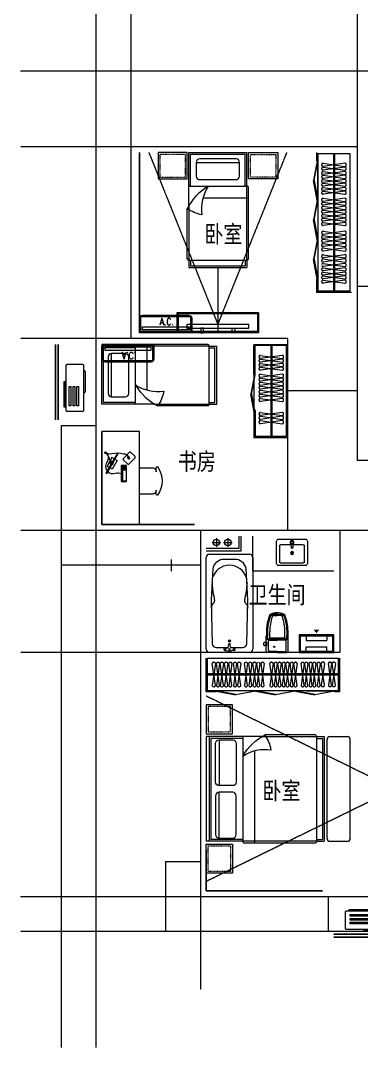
# Model space of a CAD drawing. Extents: x 5637339 to 5691045, y -448727 to -401527.
# Drawn here: x 5646423 to 5652297, y -437288 to -419619 of the extents above; entities that cross this region are included whole.
import ezdxf
from ezdxf.enums import TextEntityAlignment as Align

# ---------------------------------------------------------------- set-up
doc = ezdxf.new("R2010")
doc.units = 0
doc.linetypes.add('DASH', pattern=[0.35, 0.25, -0.1])
doc.linetypes.add('DOTE', pattern=[2.42, 2, -0.2, 0.02, -0.2])
doc.layers.get('0').update_dxf_attribs({"linetype": 'CONTINUOUS'})
for name, color, linetype, lineweight in [('Area', 200, 'CONTINUOUS', 9), ('DOTE', 251, 'DOTE', 0), ('PUB_HATCH', 8, 'CONTINUOUS', 9), ('SIGNT', 252, 'DOTE', 0), ('WALL', 255, 'CONTINUOUS', 20), ('家具', 33, 'CONTINUOUS', 9), ('看线', 27, 'CONTINUOUS', 0), ('移动家具', 41, 'CONTINUOUS', 20)]:
    doc.layers.add(name, color=color, linetype=linetype, lineweight=lineweight)
for name, color, linetype in [('fd', 4, 'CONTINUOUS'), ('PUB_TEXT', 7, 'CONTINUOUS'), ('RAIL', 163, 'CONTINUOUS'), ('WINDOW', 4, 'CONTINUOUS')]:
    doc.layers.add(name, color=color, linetype=linetype)
doc.styles.add('DIM_FONT', font='SIMPLEX.shx', dxfattribs={"width": 0.8})
doc.styles.add('HZ', font='rs.shx', dxfattribs={"width": 0.8, "bigfont": 'hztxt.shx'})
doc.styles.add('黑体', font='SIMHEI.TTF', dxfattribs={"height": 10})

# ---------------------------------------------------------------- blocks, each defined once
blk = doc.blocks.new('A$C37A63D83')
at = {"layer": '家具', "color": 8}
for p, q in [((152, 636), (128, 636)), ((136, 660), (323, 660)), ((229, 660), (136, 660)), ((162, 636), (152, 636)), ((162, 636), (229, 636)), ((297, 636), (229, 636)), ((297, 636), (307, 636)), ((307, 636), (331, 636)), ((99, 250), (99, 356)), ((360, 250), (360, 356)), ((49, 230), (49, 316)), ((49, 230), (229, 230)), ((49, 230), (91, 212)), ((54, 279), (54, 280)), ((63, 275), (58, 275)), ((63, 253), (63, 275)), ((76, 36), (76, 198)), ((81, 235), (229, 235)), ((91, 212), (229, 212)), ((99, 221), (229, 221)), ((229, 247), (103, 247)), ((111, 247), (229, 247)), ((229, 247), (356, 247)), ((348, 247), (229, 247)), ((378, 235), (229, 235)), ((409, 230), (229, 230)), ((360, 221), (229, 221)), ((368, 212), (229, 212)), ((409, 230), (368, 212)), ((382, 36), (382, 198)), ((396, 253), (396, 275)), ((396, 275), (400, 275)), ((38, 172), (42, 172)), ((38, 118), (42, 118)), ((40, 153), (40, 162)), ((40, 137), (40, 146)), ((40, 121), (40, 130)), ((49, 125), (49, 165)), ((229, 14), (99, 14)), ((229, 14), (360, 14))]:
    blk.add_line(p, q, dxfattribs=at)
at = {"layer": '家具'}
for p, q in [((40, 170), (40, 275)), ((405, 279), (405, 280)), ((409, 230), (409, 316)), ((418, 23), (418, 275)), ((0, 125), (0, 165)), ((38, 172), (7, 172)), ((38, 118), (7, 118)), ((40, 23), (40, 122)), ((229, 0), (63, 0)), ((229, 0), (396, 0))]:
    blk.add_line(p, q, dxfattribs=at)
at = {"layer": '家具', "color": 8}
blk.add_circle((176, 95), 11.4, dxfattribs=at)
at = {"layer": '家具'}
for centre, radius, start, end in [((979, 321), 939, 160.4627, 171.8238), ((107, 630), 13.5, 147.2649, 160.4629), ((159, 597), 75.7, 123.7473, 147.2649), ((217, 423), 257, 87.121, 112.8427), ((242, 423), 257, 67.1573, 92.879), ((300, 597), 75.7, 32.7351, 56.2527), ((346, 630), 13.5, 21.3401, 45.0457), ((352, 630), 13.5, 19.5371, 32.7351), ((-520, 321), 939, 8.1773, 19.5371), ((7035, 15), 7000, 176.3999, 177.8752), ((-6576, 15), 7000, 2.1248, 3.6001), ((7, 165), 7.2, 90, 180), ((7, 125), 7.2, 180, 270), ((63, 23), 22.5, 180, 270), ((396, 23), 22.5, 270, 0)]:
    blk.add_arc(centre, radius, start, end, dxfattribs=at)
at = {"layer": '家具', "color": 8}
for centre, radius, start, end in [((824, 353), 776, 158.6599, 172.4763), ((942, 340), 881, 161.7059, 184.2897), ((933, 353), 834, 161.5027, 179.8181), ((113, 630), 13.5, 134.9543, 158.6599), ((347, 396), 344, 131.9223, 134.9543), ((130, 611), 25.3, 94.6124, 166.2529), ((138, 626), 34, 87.4207, 128.0687), ((159, 612), 18, 109.1813, 161.5027), ((214, 386), 250, 86.5925, 104.1516), ((245, 386), 250, 75.8484, 93.4075), ((300, 612), 18, 18.4973, 70.8187), ((-474, 353), 834, 0.1819, 18.4973), ((321, 626), 34, 51.9313, 92.5793), ((329, 611), 25.3, 13.7471, 85.3876), ((112, 396), 344, 45.0457, 48.0777), ((-483, 340), 881, 355.7103, 18.2941), ((-365, 353), 776, 7.5237, 21.3401), ((545, 367), 499, 169.8851, 189.9823), ((-86, 367), 499, 350.0177, 10.1149), ((58, 279), 4.5, 180, 270), ((81, 253), 18, 180, 270), ((99, 198), 22.5, 90, 180), ((103, 250), 3.6, 180, 270), ((356, 250), 3.6, 270, 0), ((360, 198), 22.5, 0, 90), ((378, 253), 18, 270, 0), ((400, 279), 4.5, 270, 0), ((42, 165), 7.2, 0, 90), ((42, 125), 7.2, 270, 0), ((99, 36), 22.5, 180, 270), ((360, 36), 22.5, 270, 0)]:
    blk.add_arc(centre, radius, start, end, dxfattribs=at)
blk = doc.blocks.new('A$C4EB5717C')
at = {"layer": '家具', "color": 8}
for p, q in [((520, 110), (520, 120)), ((883, 100), (530, 100)), ((893, 120), (893, 110))]:
    blk.add_line(p, q, dxfattribs=at)
at = {"layer": '家具'}
blk.add_lwpolyline([(220, 120), (980, 120, 0.414214), (1000, 140), (1000, 410, 0.414214), (980, 430), (220, 430, 0.414214), (200, 410), (200, 140, 0.414214)], format="xyb", close=True, dxfattribs=at)
at = {"layer": '家具', "color": 8}
for points in [[(269, 459), (709, 459), (709, 444), (269, 444)], [(290, 372), (626, 372), (626, 343), (290, 343)], [(290, 306), (626, 306), (626, 277), (290, 277)], [(290, 240), (626, 240), (626, 211), (290, 211)]]:
    blk.add_lwpolyline(points, close=True, dxfattribs=at)
for centre, start, end in [((530, 110), 180, 270), ((883, 110), 270, 0)]:
    blk.add_arc(centre, 10, start, end, dxfattribs=at)
blk = doc.blocks.new('$plan$00000489')
for p, q in [((-1470, 360), (-50, 360)), ((-1520, -310), (-1520, 310)), ((0, 310), (0, -310)), ((-81, 18), (-122, 12)), ((-64, 71), (-72, 27)), ((-29, 71), (-25, 30)), ((-81, -18), (-122, -12)), ((-64, -71), (-72, -27)), ((-29, -71), (-25, -30)), ((-50, -360), (-1470, -360))]:
    blk.add_line(p, q)
blk.add_lwpolyline([(-77, 81), (-77, 207, 0.398606), (-134, 267), (-810, 285), (-1299, 260, 0.354414), (-1441, 76), (-1441, -76, 0.354414), (-1299, -260), (-810, -285), (-134, -267, 0.398606), (-77, -207), (-77, -20)], format="xyb")
at = {"lineweight": 13}
for points in [[(-1090, 273), (-1074, 271), (-1056, 270), (-1039, 268), (-1022, 266), (-1005, 265), (-989, 263), (-974, 262), (-961, 260), (-949, 259), (-939, 257), (-929, 256), (-921, 255), (-914, 253), (-908, 252), (-902, 251), (-896, 250), (-891, 249), (-886, 247), (-881, 246), (-876, 245), (-871, 244), (-866, 243), (-860, 241), (-855, 240), (-849, 239), (-844, 238), (-838, 237), (-832, 236), (-826, 236), (-821, 235), (-816, 234), (-811, 234), (-806, 234), (-801, 234), (-797, 234), (-793, 235), (-790, 235), (-786, 236), (-783, 237), (-779, 238), (-776, 240), (-773, 241), (-770, 243), (-767, 245), (-764, 247), (-762, 249), (-759, 251), (-757, 253), (-754, 255), (-752, 257), (-750, 259), (-748, 262), (-746, 264), (-744, 265), (-742, 267), (-740, 269), (-737, 271), (-735, 272), (-733, 273), (-730, 274), (-727, 275), (-723, 276), (-719, 277), (-714, 278), (-709, 279), (-703, 280), (-696, 281), (-690, 282), (-683, 283)], [(-1090, -273), (-1074, -271), (-1056, -270), (-1039, -268), (-1022, -266), (-1005, -265), (-989, -263), (-974, -262), (-961, -260), (-949, -259), (-939, -257), (-929, -256), (-921, -255), (-914, -253), (-908, -252), (-902, -251), (-896, -250), (-891, -249), (-886, -247), (-881, -246), (-876, -245), (-871, -244), (-866, -243), (-860, -241), (-855, -240), (-849, -239), (-844, -238), (-838, -237), (-832, -236), (-826, -236), (-821, -235), (-816, -234), (-811, -234), (-806, -234), (-801, -234), (-797, -234), (-793, -235), (-790, -235), (-786, -236), (-783, -237), (-779, -238), (-776, -240), (-773, -241), (-770, -243), (-767, -245), (-764, -247), (-762, -249), (-759, -251), (-757, -253), (-754, -255), (-752, -257), (-750, -259), (-748, -262), (-746, -264), (-744, -265), (-742, -267), (-740, -269), (-737, -271), (-735, -272), (-733, -273), (-730, -274), (-727, -275), (-723, -276), (-719, -277), (-714, -278), (-709, -279), (-703, -280), (-696, -281), (-690, -282), (-685, -282)]]:
    blk.add_lwpolyline(points, dxfattribs=at)
blk.add_lwpolyline([(-77, 20), (-77, 81)])
for centre, radius in [((-178, 0), 17.6), ((-47, 71), 12.6), ((-47, -71), 12.6)]:
    blk.add_circle(centre, radius, dxfattribs=at)
for centre, radius in [((-178, 0), 11.6), ((-48, 0), 9.88)]:
    blk.add_circle(centre, radius)
for centre, radius, start, end in [((-1470, 310), 50, 90, 180), ((-50, 310), 50, 0, 90), ((-122, 0), 12.5, 90, 270), ((-82, 28), 10, 278.2472, 349.7858), ((-47, 71), 17.6, 360, 180), ((-324, 0), 300, 354.3229, 5.6771), ((-82, -28), 10, 10.2142, 81.7528), ((-47, -71), 17.6, 180, 0), ((-1470, -310), 50, 180, 270), ((-50, -310), 50, 270, 0)]:
    blk.add_arc(centre, radius, start, end)
blk.add_arc((-1073, 0), 276, 105.6385, 254.9629, dxfattribs=at)
blk = doc.blocks.new('dfdsf')
at = {"layer": '家具'}
for p, q in [((-6119, -27345), (-6119, -27726)), ((-5626, -27307), (-6081, -27307)), ((-5588, -27726), (-5588, -27345)), ((-6081, -27765), (-5626, -27765))]:
    blk.add_line(p, q, dxfattribs=at)
at = {"layer": '家具', "color": 8}
for p, q in [((-5872, -27364), (-5886, -27364)), ((-5867, -27351), (-5876, -27341)), ((-5867, -27377), (-5876, -27387)), ((-5854, -27345), (-5854, -27332)), ((-5854, -27383), (-5854, -27396)), ((-5831, -27341), (-5840, -27350)), ((-5831, -27387), (-5840, -27377)), ((-5835, -27364), (-5821, -27364)), ((-6068, -27695), (-6068, -27428)), ((-6049, -27409), (-5869, -27409)), ((-5870, -27392), (-5866, -27466)), ((-5866, -27466), (-5841, -27466)), ((-5837, -27392), (-5841, -27466)), ((-5838, -27409), (-5658, -27409)), ((-5639, -27428), (-5639, -27695)), ((-5658, -27714), (-6049, -27714))]:
    blk.add_line(p, q, dxfattribs=at)
for centre, radius in [((-5854, -27364), 32.3), ((-5854, -27364), 18.8), ((-5855, -27549), 25.4), ((-5855, -27549), 16)]:
    blk.add_circle(centre, radius, dxfattribs=at)
at = {"layer": '家具'}
for centre, start, end in [((-6081, -27345), 90, 180), ((-5626, -27345), 0, 90), ((-6081, -27726), 180, 270), ((-5626, -27726), 270, 0)]:
    blk.add_arc(centre, 38.1, start, end, dxfattribs=at)
at = {"layer": '家具', "color": 8}
for centre, start, end in [((-6049, -27428), 90, 180), ((-5658, -27428), 0, 90), ((-6049, -27695), 180, 270), ((-5658, -27695), 270, 0)]:
    blk.add_arc(centre, 19.1, start, end, dxfattribs=at)
blk = doc.blocks.new('A$C0032228E')
at = {"layer": 'fd'}
blk.add_lwpolyline([(302, 0, 100, 0, 0), (302, 62, 0, 0, 0)], format="xyseb", dxfattribs=at)
at = {"layer": '家具'}
for p, q in [((123, 372), (123, 295)), ((477, 372), (477, 295)), ((477, 295), (123, 295)), ((477, 189), (123, 189)), ((123, 112), (123, 189)), ((477, 112), (477, 189))]:
    blk.add_line(p, q, dxfattribs=at)
for points in [[(600, 392), (0, 392), (0, 92), (600, 92)], [(580, 372), (20, 372), (20, 112), (580, 112)]]:
    blk.add_lwpolyline(points, close=True, dxfattribs=at)
blk = doc.blocks.new('A$C2D724C6D')
at = {"layer": '移动家具', "ltscale": 0.5}
blk.add_lwpolyline([(50, 300), (850, 300, -0.414214), (900, 250), (900, 0), (0, 0), (0, 250, -0.414214)], format="xyb", close=True, dxfattribs=at)
at = {"layer": '移动家具', "color": 251, "ltscale": 40}
blk.add_lwpolyline([(50, 280), (850, 280, -0.414214), (880, 250), (880, 20), (20, 20), (20, 250, -0.414214)], format="xyb", close=True, dxfattribs=at)
blk.add_lwpolyline([(53, 50), (53, 100), (853, 100), (853, 50)], close=True, dxfattribs=at)
at = {"layer": '移动家具', "color": 251, "ltscale": 40, "style": 'HZ', "width": 0.8}
blk.add_text('A.C.', height=120, rotation=0, dxfattribs=at).set_placement((348, 133))
blk = doc.blocks.new('bed4')
at = {"layer": '移动家具'}
for p, q in [((1200566, -498997), (1200566, -498035)), ((1200566, -498035), (1202366, -498035)), ((1200566, -498085), (1202366, -498085)), ((1202366, -498664), (1202366, -498035)), ((1200596, -498115), (1202336, -498115)), ((1200596, -498664), (1200596, -498115)), ((1200622, -498255), (1201409, -498255)), ((1202311, -498255), (1201524, -498255)), ((1202336, -498664), (1202336, -498115)), ((1200566, -498664), (1202376, -498664)), ((1202396, -499915), (1202396, -498684)), ((1200819, -498865), (1202396, -498865)), ((1200536, -499915), (1200536, -499052)), ((1200566, -499935), (1202366, -499935)), ((1200566, -499935), (1200566, -500065)), ((1200596, -499935), (1200596, -500035)), ((1200596, -500035), (1202336, -500035)), ((1202336, -499935), (1202336, -500035)), ((1202366, -499935), (1202366, -500065)), ((1200566, -500065), (1202366, -500065))]:
    blk.add_line(p, q, dxfattribs=at)
at = {"layer": '移动家具', "linetype": 'DASH'}
for p, q in [((1202366, -499935), (1202366, -498664)), ((1200566, -498997), (1200566, -499935))]:
    blk.add_line(p, q, dxfattribs=at)
at = {"layer": '移动家具'}
for points in [[(1200016, -498485), (1200016, -498035), (1200516, -498035), (1200516, -498485), (1200016, -498485), (1200016, -498405)], [(1202916, -498485), (1202916, -498035), (1202416, -498035), (1202416, -498485), (1202916, -498485), (1202916, -498405)]]:
    blk.add_lwpolyline(points, dxfattribs=at)
at = {"layer": '移动家具', "color": 251, "linetype": 'DASH', "ltscale": 0.2}
for points in [[(1200046, -498455), (1200046, -498065), (1200486, -498065), (1200486, -498455)], [(1202886, -498455), (1202886, -498065), (1202446, -498065), (1202446, -498455)]]:
    blk.add_lwpolyline(points, close=True, dxfattribs=at)
at = {"layer": '移动家具'}
for points in [[(1200622, -498255), (1200622, -498490, 0.414214), (1200682, -498550), (1201349, -498550, 0.414214), (1201409, -498490), (1201409, -498255, 0.414214), (1201349, -498195), (1200682, -498195, 0.414214)], [(1202311, -498255), (1202311, -498490, -0.414214), (1202251, -498550), (1201584, -498550, -0.414214), (1201524, -498490), (1201524, -498255, -0.414214), (1201584, -498195), (1202251, -498195, -0.414214)]]:
    blk.add_lwpolyline(points, format="xyb", close=True, dxfattribs=at)
blk.add_lwpolyline([(1200899, -498664, 0.180302), (1200791, -499156, -0.088637), (1200537, -499052, 28871.271551)], format="xyb", dxfattribs=at)
for centre, radius, start, end in [((1201380, -499477), 944, 120.6075, 153.2773), ((1202376, -498684), 20, 0, 90), ((1200565, -499904), 30.7, 200.3566, 272.3152), ((1202368, -499904), 30.7, 267.6884, 339.6917)]:
    blk.add_arc(centre, radius, start, end, dxfattribs=at)
blk = doc.blocks.new('das d')
at = {"layer": '移动家具'}
for p, q in [((1303966, -553830), (1303966, -552130)), ((1304016, -552080), (1304316, -552080)), ((1304366, -553830), (1304366, -552130)), ((1304016, -553880), (1304316, -553880))]:
    blk.add_line(p, q, dxfattribs=at)
for centre, start, end in [((1304016, -552130), 90, 180), ((1304316, -552130), 0, 90), ((1304016, -553830), 180, 270), ((1304316, -553830), 270, 0)]:
    blk.add_arc(centre, 50, start, end, dxfattribs=at)
blk = doc.blocks.new('A$C18784298')
at = {"layer": '移动家具', "color": 251, "ltscale": 40}
for points in [[(0, 1066), (58, 1066), (58, 0), (0, 0)], [(58, 828), (140, 828), (140, 780), (58, 780)], [(58, 239), (140, 239), (140, 287), (58, 287)]]:
    blk.add_lwpolyline(points, close=True, dxfattribs=at)
blk = doc.blocks.new('ytjhgkj')
at = {"layer": '移动家具', "ltscale": 0.5}
blk.add_lwpolyline([(34949, 26116), (34599, 26116), (34599, 27516), (34949, 27516)], close=True, dxfattribs=at)
at = {"layer": '移动家具', "color": 251, "ltscale": 40}
blk.add_lwpolyline([(34929, 26136), (34619, 26136), (34619, 27496), (34929, 27496)], close=True, dxfattribs=at)
at = {"layer": '移动家具', "color": 251, "xscale": -1}
blk.add_blockref('A$C18784298', (34739, 26283), dxfattribs=at)
blk = doc.blocks.new('bed3')
at = {"layer": '移动家具'}
for p, q in [((1210594, -496224), (1210594, -495312)), ((1210594, -495312), (1211594, -495312)), ((1210624, -495342), (1211564, -495342)), ((1210624, -495891), (1210624, -495342)), ((1211564, -495891), (1211564, -495342)), ((1211594, -495891), (1211594, -495312)), ((1210721, -495482), (1211467, -495482)), ((1210594, -495891), (1211604, -495891)), ((1211624, -497142), (1211624, -495911)), ((1210847, -496092), (1211624, -496092)), ((1210564, -497142), (1210564, -496279)), ((1210594, -497162), (1211594, -497162)), ((1210594, -497162), (1210594, -497292)), ((1210624, -497162), (1210624, -497262)), ((1211564, -497162), (1211564, -497262)), ((1211594, -497162), (1211594, -497292)), ((1210594, -497292), (1211594, -497292)), ((1210624, -497262), (1211564, -497262))]:
    blk.add_line(p, q, dxfattribs=at)
at = {"layer": '移动家具', "linetype": 'DASH'}
for p, q in [((1211594, -497162), (1211594, -495891)), ((1210594, -496224), (1210594, -497162))]:
    blk.add_line(p, q, dxfattribs=at)
at = {"layer": '移动家具'}
blk.add_lwpolyline([(1210721, -495482), (1210721, -495717, 0.414214), (1210781, -495777), (1211407, -495777, 0.414214), (1211467, -495717), (1211467, -495482, 0.414214), (1211407, -495422), (1210781, -495422, 0.414214)], format="xyb", close=True, dxfattribs=at)
blk.add_lwpolyline([(1210927, -495891, 0.180302), (1210819, -496383, -0.088637), (1210564, -496279, 28871.271551)], format="xyb", dxfattribs=at)
for centre, radius, start, end in [((1211407, -496704), 944, 120.6075, 153.2773), ((1211604, -495911), 20, 0, 90), ((1210593, -497131), 30.7, 200.3566, 272.3152), ((1211595, -497131), 30.7, 267.6884, 339.6917)]:
    blk.add_arc(centre, radius, start, end, dxfattribs=at)
blk = doc.blocks.new('dgfgf')
at = {"layer": '移动家具'}
blk.add_lwpolyline([(7597, -62676), (7147, -62676), (7147, -63176), (7597, -63176), (7597, -62676), (7517, -62676)], dxfattribs=at)
at = {"layer": '移动家具', "color": 251, "linetype": 'DASH', "ltscale": 0.2}
blk.add_lwpolyline([(7567, -62706), (7177, -62706), (7177, -63146), (7567, -63146)], close=True, dxfattribs=at)
blk = doc.blocks.new('monitor')
at = {"layer": '家具'}
for p, q in [((1213982, -498635), (1213982, -498650)), ((1214012, -498635), (1214012, -498650))]:
    blk.add_line(p, q, dxfattribs=at)
for points in [[(1214082, -498650), (1214082, -498605), (1213912, -498605), (1213912, -498650)], [(1214082, -498665), (1214082, -498710), (1213912, -498710), (1213912, -498665)]]:
    blk.add_lwpolyline(points, dxfattribs=at)
for points in [[(1213982, -498635), (1214012, -498635), (1214012, -498620), (1213982, -498620)], [(1213987, -498635), (1214007, -498635), (1214007, -498650), (1213987, -498650)], [(1213797, -498665), (1214197, -498665), (1214197, -498650), (1213797, -498650)]]:
    blk.add_lwpolyline(points, close=True, dxfattribs=at)
for start, end in [(120, 180), (0, 60), (210, 330)]:
    blk.add_arc((1213997, -498650), 30, start, end, dxfattribs=at)
blk = doc.blocks.new('keyborad')
at = {"layer": '家具'}
for points in [[(1214046, -499984), (1214325, -499984), (1214325, -499891), (1214046, -499891)], [(1214055, -499905), (1214247, -499905), (1214247, -499912), (1214055, -499912)], [(1214055, -499920), (1214247, -499920), (1214247, -499977), (1214055, -499977)], [(1214252, -499905), (1214283, -499905), (1214283, -499912), (1214252, -499912)], [(1214252, -499920), (1214283, -499920), (1214283, -499962), (1214252, -499962)], [(1214287, -499920), (1214318, -499920), (1214318, -499977), (1214287, -499977)]]:
    blk.add_lwpolyline(points, close=True, dxfattribs=at)
blk = doc.blocks.new('com')
at = {"layer": '家具'}
for p, q in [((1214280, -499611), (1214282, -499613)), ((1214281, -499613), (1214289, -499632))]:
    blk.add_line(p, q, dxfattribs=at)
for points in [[(1213891, -499544, -0.353754), (1213926, -499692, 0.387634), (1213919, -499858, 0.387634)], [(1213891, -499544, -0.222136), (1213950, -499639, 0.247528), (1214002, -499714, 1.194978)], [(1213891, -499544, 0.157264), (1213998, -499559, -0.115899), (1214201, -499561, -0.228917), (1214276, -499604, 0.669925)], [(1214288, -499653, -0.102482), (1214276, -499632, -0.140335), (1214276, -499620, -0.497592), (1214290, -499614, 0.497592)], [(1214305, -499645, 0.102482), (1214298, -499623, 0.140335), (1214290, -499614, 0.497592), (1214276, -499620, -0.497592)], [(1214305, -499645, -0.825627), (1214288, -499653, -4.21376)], [(1213930, -499869, 0.285337), (1214057, -499894, -0.150591), (1214161, -499902)]]:
    blk.add_lwpolyline(points, format="xyb", dxfattribs=at)
blk.add_lwpolyline([(1214292, -499741), (1214398, -499630, 0.414214), (1214398, -499611), (1214320, -499536, 0.414214), (1214301, -499537), (1214195, -499647, 0.414214), (1214195, -499666), (1214273, -499741, 0.414214)], format="xyb", close=True, dxfattribs=at)
blk.add_lwpolyline([(1214276, -499605), (1214279, -499611), (1214281, -499610), (1214277, -499604)], close=True, dxfattribs=at)
blk.add_circle((1213891, -499544), 15, dxfattribs=at)
blk.add_arc((1214283, -499617), 17, 248.1471, 338.0484, dxfattribs=at)
at = {"layer": '家具', "rotation": 59.99999999993759}
blk.add_blockref('monitor', (175155, -1301750), dxfattribs=at)
at = {"layer": '看线', "rotation": 90}
blk.add_blockref('keyborad', (714270, -1714087), dxfattribs=at)
blk = doc.blocks.new('eeq22222')
at = {"layer": '家具'}
for p, q in [((-476268, -693643), (-476268, -693783)), ((-476248, -694463), (-476248, -693663)), ((-476248, -693783), (-476268, -693783)), ((-476248, -694463), (-476268, -694463)), ((-476268, -695823), (-476268, -696023)), ((-476248, -695823), (-476268, -695823)), ((-476248, -695823), (-476248, -696023)), ((-476268, -696023), (-476268, -696043)), ((-476268, -696023), (-475688, -696023)), ((-476268, -696043), (-475668, -696043))]:
    blk.add_line(p, q, dxfattribs=at)
at = {"layer": '家具', "color": 8}
for p, q in [((-475978, -693663), (-475978, -696023)), ((-475958, -693663), (-475958, -696023)), ((-476178, -693862), (-476178, -693847)), ((-475781, -693827), (-476156, -693881)), ((-476156, -693827), (-475781, -693881)), ((-475758, -693862), (-475758, -693847)), ((-476178, -693926), (-476178, -693912)), ((-476178, -694003), (-476178, -693989)), ((-476178, -694068), (-476178, -694053)), ((-475781, -693892), (-476156, -693946)), ((-476156, -693892), (-475781, -693946)), ((-475781, -693969), (-476156, -694023)), ((-476156, -693969), (-475781, -694023)), ((-475781, -694034), (-476156, -694088)), ((-476156, -694034), (-475781, -694088)), ((-475758, -693926), (-475758, -693912)), ((-475758, -694003), (-475758, -693989)), ((-475758, -694068), (-475758, -694053)), ((-476178, -694139), (-476178, -694125)), ((-476178, -694203), (-476178, -694189)), ((-475781, -694105), (-476156, -694159)), ((-476156, -694105), (-475781, -694159)), ((-475781, -694169), (-476156, -694223)), ((-476156, -694169), (-475781, -694223)), ((-475758, -694139), (-475758, -694125)), ((-475758, -694203), (-475758, -694189)), ((-476178, -694277), (-476178, -694263)), ((-476178, -694341), (-476178, -694327)), ((-475781, -694243), (-476156, -694297)), ((-476156, -694243), (-475781, -694297)), ((-475781, -694307), (-476156, -694361)), ((-476156, -694307), (-475781, -694361)), ((-475758, -694277), (-475758, -694263)), ((-475758, -694341), (-475758, -694327)), ((-476178, -694464), (-476178, -694450)), ((-476178, -694529), (-476178, -694514)), ((-476178, -694602), (-476178, -694588)), ((-475781, -694430), (-476156, -694484)), ((-476156, -694430), (-475781, -694484)), ((-475781, -694494), (-476156, -694548)), ((-476156, -694494), (-475781, -694548)), ((-475781, -694568), (-476156, -694622)), ((-476156, -694568), (-475781, -694622)), ((-475758, -694464), (-475758, -694450)), ((-475758, -694529), (-475758, -694514)), ((-475758, -694602), (-475758, -694588)), ((-476178, -694667), (-476178, -694652)), ((-476178, -694740), (-476178, -694726)), ((-475781, -694632), (-476156, -694686)), ((-476156, -694632), (-475781, -694686)), ((-475781, -694706), (-476156, -694760)), ((-476156, -694706), (-475781, -694760)), ((-475758, -694667), (-475758, -694652)), ((-475758, -694740), (-475758, -694726)), ((-476178, -694805), (-476178, -694790)), ((-476178, -694878), (-476178, -694864)), ((-475781, -694770), (-476156, -694824)), ((-476156, -694770), (-475781, -694824)), ((-475781, -694844), (-476156, -694898)), ((-476156, -694844), (-475781, -694898)), ((-475758, -694805), (-475758, -694790)), ((-475758, -694878), (-475758, -694864)), ((-476178, -695031), (-476178, -695017)), ((-476178, -695105), (-476178, -695090)), ((-475781, -694997), (-476156, -695051)), ((-476156, -694997), (-475781, -695051)), ((-475781, -695070), (-476156, -695124)), ((-476156, -695070), (-475781, -695124)), ((-475758, -695031), (-475758, -695017)), ((-475758, -695105), (-475758, -695090)), ((-476178, -695169), (-476178, -695155)), ((-476178, -695243), (-476178, -695228)), ((-475781, -695135), (-476156, -695189)), ((-476156, -695135), (-475781, -695189)), ((-475781, -695208), (-476156, -695262)), ((-476156, -695208), (-475781, -695262)), ((-475781, -695283), (-476156, -695337)), ((-476156, -695283), (-475781, -695337)), ((-475758, -695169), (-475758, -695155)), ((-475758, -695243), (-475758, -695228)), ((-476178, -695317), (-476178, -695303)), ((-476178, -695434), (-476178, -695419)), ((-475781, -695400), (-476156, -695454)), ((-476156, -695400), (-475781, -695454)), ((-475781, -695473), (-476156, -695527)), ((-476156, -695473), (-475781, -695527)), ((-475758, -695317), (-475758, -695303)), ((-475758, -695434), (-475758, -695419)), ((-476178, -695507), (-476178, -695493)), ((-476178, -695659), (-476178, -695645)), ((-475781, -695551), (-476156, -695605)), ((-476156, -695551), (-475781, -695605)), ((-475781, -695625), (-476156, -695679)), ((-476156, -695625), (-475781, -695679)), ((-475758, -695507), (-475758, -695493)), ((-475758, -695585), (-475758, -695571)), ((-475758, -695659), (-475758, -695645)), ((-476178, -695733), (-476178, -695719)), ((-476178, -695798), (-476178, -695783)), ((-475781, -695699), (-476156, -695753)), ((-476156, -695699), (-475781, -695753)), ((-475781, -695763), (-476156, -695817)), ((-476156, -695763), (-475781, -695817)), ((-475758, -695733), (-475758, -695719)), ((-475758, -695798), (-475758, -695783)), ((-476178, -695871), (-476178, -695857)), ((-475781, -695837), (-476156, -695891)), ((-476156, -695837), (-475781, -695891)), ((-475758, -695871), (-475758, -695857))]:
    blk.add_line(p, q, dxfattribs=at)
at = {"layer": '家具'}
for points in [[(-476248, -693663), (-476248, -696023), (-475688, -696023), (-475688, -693663)], [(-476258, -693783), (-476321, -694123), (-476312, -694125), (-476248, -693785)], [(-476258, -694463), (-476321, -694123), (-476312, -694122), (-476248, -694462)], [(-476258, -694463), (-476321, -694803), (-476312, -694805), (-476248, -694465)], [(-476258, -695143), (-476321, -694803), (-476312, -694802), (-476248, -695142)], [(-476258, -695143), (-476321, -695483), (-476312, -695485), (-476248, -695145)], [(-476258, -695823), (-476321, -695483), (-476312, -695482), (-476248, -695822)]]:
    blk.add_lwpolyline(points, close=True, dxfattribs=at)
at = {"layer": '家具', "color": 8}
for centre, start, end in [((-476158, -693847), 82.4054, 180), ((-476158, -693862), 180, 277.5946), ((-475778, -693847), 0, 97.5946), ((-475778, -693862), 262.4054, 0), ((-476158, -693912), 82.4054, 180), ((-476158, -693926), 180, 277.5946), ((-476158, -693989), 82.4054, 180), ((-476158, -694003), 180, 277.5946), ((-476158, -694053), 82.4054, 180), ((-475778, -693912), 0, 97.5946), ((-475778, -693926), 262.4054, 0), ((-475778, -693989), 0, 97.5946), ((-475778, -694003), 262.4054, 0), ((-475778, -694053), 0, 97.5946), ((-476158, -694068), 180, 277.5946), ((-476158, -694125), 82.4054, 180), ((-476158, -694139), 180, 277.5946), ((-476158, -694189), 82.4054, 180), ((-476158, -694203), 180, 277.5946), ((-475778, -694068), 262.4054, 0), ((-475778, -694125), 0, 97.5946), ((-475778, -694139), 262.4054, 0), ((-475778, -694189), 0, 97.5946), ((-475778, -694203), 262.4054, 0), ((-476158, -694263), 82.4054, 180), ((-476158, -694277), 180, 277.5946), ((-476158, -694327), 82.4054, 180), ((-476158, -694341), 180, 277.5946), ((-475778, -694263), 0, 97.5946), ((-475778, -694277), 262.4054, 0), ((-475778, -694327), 0, 97.5946), ((-475778, -694341), 262.4054, 0), ((-476158, -694450), 82.4054, 180), ((-476158, -694464), 180, 277.5946), ((-476158, -694514), 82.4054, 180), ((-476158, -694529), 180, 277.5946), ((-476158, -694588), 82.4054, 180), ((-475778, -694450), 0, 97.5946), ((-475778, -694464), 262.4054, 0), ((-475778, -694514), 0, 97.5946), ((-475778, -694529), 262.4054, 0), ((-475778, -694588), 0, 97.5946), ((-476158, -694602), 180, 277.5946), ((-476158, -694652), 82.4054, 180), ((-476158, -694667), 180, 277.5946), ((-476158, -694726), 82.4054, 180), ((-476158, -694740), 180, 277.5946), ((-475778, -694602), 262.4054, 0), ((-475778, -694652), 0, 97.5946), ((-475778, -694667), 262.4054, 0), ((-475778, -694726), 0, 97.5946), ((-475778, -694740), 262.4054, 0), ((-476158, -694790), 82.4054, 180), ((-476158, -694805), 180, 277.5946), ((-476158, -694864), 82.4054, 180), ((-476158, -694878), 180, 277.5946), ((-475778, -694790), 0, 97.5946), ((-475778, -694805), 262.4054, 0), ((-475778, -694864), 0, 97.5946), ((-475778, -694878), 262.4054, 0), ((-476158, -695017), 82.4054, 180), ((-476158, -695031), 180, 277.5946), ((-476158, -695090), 82.4054, 180), ((-476158, -695105), 180, 277.5946), ((-475778, -695017), 0, 97.5946), ((-475778, -695031), 262.4054, 0), ((-475778, -695090), 0, 97.5946), ((-475778, -695105), 262.4054, 0), ((-476158, -695155), 82.4054, 180), ((-476158, -695169), 180, 277.5946), ((-476158, -695228), 82.4054, 180), ((-476158, -695243), 180, 277.5946), ((-476158, -695303), 82.4054, 180), ((-475778, -695155), 0, 97.5946), ((-475778, -695169), 262.4054, 0), ((-475778, -695228), 0, 97.5946), ((-475778, -695243), 262.4054, 0), ((-475778, -695303), 0, 97.5946), ((-476158, -695317), 180, 277.5946), ((-476158, -695419), 82.4054, 180), ((-476158, -695434), 180, 277.5946), ((-476158, -695493), 82.4054, 180), ((-475778, -695317), 262.4054, 0), ((-475778, -695419), 0, 97.5946), ((-475778, -695434), 262.4054, 0), ((-475778, -695493), 0, 97.5946), ((-476158, -695507), 180, 277.5946), ((-476158, -695571), 82.4054, 180), ((-476158, -695585), 180, 277.5946), ((-476158, -695645), 82.4054, 180), ((-475778, -695507), 262.4054, 0), ((-475778, -695571), 0, 97.5946), ((-475778, -695585), 262.4054, 0), ((-475778, -695645), 0, 97.5946), ((-476158, -695659), 180, 277.5946), ((-476158, -695719), 82.4054, 180), ((-476158, -695733), 180, 277.5946), ((-476158, -695783), 82.4054, 180), ((-476158, -695798), 180, 277.5946), ((-475778, -695659), 262.4054, 0), ((-475778, -695719), 0, 97.5946), ((-475778, -695733), 262.4054, 0), ((-475778, -695783), 0, 97.5946), ((-475778, -695798), 262.4054, 0), ((-476158, -695857), 82.4054, 180), ((-476158, -695871), 180, 277.5946), ((-475778, -695857), 0, 97.5946), ((-475778, -695871), 262.4054, 0)]:
    blk.add_arc(centre, 20, start, end, dxfattribs=at)
at = {"layer": '家具', "color": 8, "style": 'DIM_FONT', "width": 0.7, "flags": 9}
for tag, p in [('YSIZE', (-475983, -693856)), ('XSIZE', (-475983, -693856)), ('YSIZE', (-475983, -693920)), ('XSIZE', (-475983, -693920)), ('YSIZE', (-475983, -693998)), ('XSIZE', (-475983, -693998)), ('YSIZE', (-475983, -694062)), ('XSIZE', (-475983, -694062)), ('YSIZE', (-475983, -694133)), ('XSIZE', (-475983, -694133)), ('YSIZE', (-475983, -694197)), ('XSIZE', (-475983, -694197)), ('YSIZE', (-475983, -694271)), ('XSIZE', (-475983, -694271)), ('YSIZE', (-475983, -694335)), ('XSIZE', (-475983, -694335)), ('YSIZE', (-475983, -694458)), ('XSIZE', (-475983, -694458)), ('YSIZE', (-475983, -694523)), ('XSIZE', (-475983, -694523)), ('YSIZE', (-475983, -694596)), ('XSIZE', (-475983, -694596)), ('YSIZE', (-475983, -694661)), ('XSIZE', (-475983, -694661)), ('YSIZE', (-475983, -694734)), ('XSIZE', (-475983, -694734)), ('XSIZE', (-475983, -694799)), ('YSIZE', (-475983, -694799)), ('YSIZE', (-475983, -694872)), ('XSIZE', (-475983, -694872)), ('YSIZE', (-475983, -695025)), ('XSIZE', (-475983, -695025)), ('YSIZE', (-475983, -695099)), ('XSIZE', (-475983, -695099)), ('YSIZE', (-475983, -695163)), ('XSIZE', (-475983, -695163)), ('YSIZE', (-475983, -695237)), ('XSIZE', (-475983, -695237)), ('YSIZE', (-475983, -695311)), ('XSIZE', (-475983, -695311)), ('YSIZE', (-475983, -695428)), ('XSIZE', (-475983, -695428)), ('YSIZE', (-475983, -695502)), ('XSIZE', (-475983, -695502)), ('YSIZE', (-475983, -695579)), ('XSIZE', (-475983, -695579)), ('YSIZE', (-475983, -695653)), ('XSIZE', (-475983, -695653)), ('YSIZE', (-475983, -695727)), ('XSIZE', (-475983, -695727)), ('YSIZE', (-475983, -695792)), ('XSIZE', (-475983, -695792)), ('YSIZE', (-475983, -695865)), ('XSIZE', (-475983, -695865))]:
    blk.add_attdef(tag, p, '', height=0.5, rotation=90, dxfattribs=at)
blk = doc.blocks.new('2 e')
at = {"layer": '家具'}
for p, q in [((-477348, -696943), (-477348, -696963)), ((-477348, -696943), (-476768, -696943)), ((-477348, -697463), (-477348, -696963)), ((-477328, -697463), (-477328, -696963)), ((-476768, -696943), (-476768, -698543)), ((-477328, -697463), (-477348, -697463)), ((-477348, -698073), (-477348, -698523)), ((-477328, -698073), (-477348, -698073)), ((-477328, -698073), (-477328, -698523)), ((-477348, -698523), (-477348, -698543)), ((-477348, -698543), (-476768, -698543))]:
    blk.add_line(p, q, dxfattribs=at)
at = {"layer": '家具', "color": 8}
for p, q in [((-477058, -696963), (-477058, -698523)), ((-477038, -696963), (-477038, -698523)), ((-477258, -697166), (-477258, -697152)), ((-477258, -697231), (-477258, -697217)), ((-476861, -697132), (-477236, -697186)), ((-477236, -697132), (-476861, -697186)), ((-476861, -697197), (-477236, -697251)), ((-477236, -697197), (-476861, -697251)), ((-476838, -697166), (-476838, -697152)), ((-476838, -697231), (-476838, -697217)), ((-477258, -697304), (-477258, -697290)), ((-477258, -697369), (-477258, -697355)), ((-476861, -697270), (-477236, -697324)), ((-477236, -697270), (-476861, -697324)), ((-476861, -697335), (-477236, -697389)), ((-477236, -697335), (-476861, -697389)), ((-476838, -697304), (-476838, -697290)), ((-476838, -697369), (-476838, -697355)), ((-477258, -697492), (-477258, -697478)), ((-477258, -697556), (-477258, -697542)), ((-476861, -697458), (-477236, -697512)), ((-477236, -697458), (-476861, -697512)), ((-476861, -697522), (-477236, -697576)), ((-477236, -697522), (-476861, -697576)), ((-476838, -697492), (-476838, -697478)), ((-476838, -697556), (-476838, -697542)), ((-477258, -697630), (-477258, -697616)), ((-477258, -697694), (-477258, -697680)), ((-477258, -697768), (-477258, -697754)), ((-476861, -697596), (-477236, -697650)), ((-477236, -697596), (-476861, -697650)), ((-476861, -697660), (-477236, -697714)), ((-477236, -697660), (-476861, -697714)), ((-476861, -697734), (-477236, -697788)), ((-477236, -697734), (-476861, -697788)), ((-476838, -697630), (-476838, -697616)), ((-476838, -697694), (-476838, -697680)), ((-476838, -697768), (-476838, -697754)), ((-477258, -697832), (-477258, -697818)), ((-477258, -697906), (-477258, -697892)), ((-476861, -697798), (-477236, -697852)), ((-477236, -697798), (-476861, -697852)), ((-476861, -697872), (-477236, -697926)), ((-477236, -697872), (-476861, -697926)), ((-476838, -697832), (-476838, -697818)), ((-476838, -697906), (-476838, -697892)), ((-476861, -698116), (-477236, -698170)), ((-477236, -698116), (-476861, -698170)), ((-477258, -698150), (-477258, -698136)), ((-477258, -698214), (-477258, -698200)), ((-477258, -698288), (-477258, -698274)), ((-476861, -698180), (-477236, -698234)), ((-477236, -698180), (-476861, -698234)), ((-476861, -698254), (-477236, -698308)), ((-477236, -698254), (-476861, -698308)), ((-476838, -698150), (-476838, -698136)), ((-476838, -698214), (-476838, -698200)), ((-476838, -698288), (-476838, -698274))]:
    blk.add_line(p, q, dxfattribs=at)
at = {"layer": '家具'}
for points in [[(-477348, -696963), (-477348, -698523), (-476788, -698523), (-476788, -696963)], [(-477338, -697463), (-477401, -697803), (-477392, -697805), (-477328, -697465)], [(-477338, -698143), (-477401, -697803), (-477392, -697802), (-477328, -698142)]]:
    blk.add_lwpolyline(points, close=True, dxfattribs=at)
at = {"layer": '家具', "color": 8}
for centre, start, end in [((-477238, -697152), 82.4054, 180), ((-477238, -697166), 180, 277.5946), ((-477238, -697217), 82.4054, 180), ((-477238, -697231), 180, 277.5946), ((-476858, -697152), 0, 97.5946), ((-476858, -697166), 262.4054, 0), ((-476858, -697217), 0, 97.5946), ((-476858, -697231), 262.4054, 0), ((-477238, -697290), 82.4054, 180), ((-477238, -697304), 180, 277.5946), ((-477238, -697355), 82.4054, 180), ((-477238, -697369), 180, 277.5946), ((-476858, -697290), 0, 97.5946), ((-476858, -697304), 262.4054, 0), ((-476858, -697355), 0, 97.5946), ((-476858, -697369), 262.4054, 0), ((-477238, -697478), 82.4054, 180), ((-477238, -697492), 180, 277.5946), ((-477238, -697542), 82.4054, 180), ((-477238, -697556), 180, 277.5946), ((-476858, -697478), 0, 97.5946), ((-476858, -697492), 262.4054, 0), ((-476858, -697542), 0, 97.5946), ((-476858, -697556), 262.4054, 0), ((-477238, -697616), 82.4054, 180), ((-477238, -697630), 180, 277.5946), ((-477238, -697680), 82.4054, 180), ((-477238, -697694), 180, 277.5946), ((-477238, -697754), 82.4054, 180), ((-477238, -697768), 180, 277.5946), ((-476858, -697616), 0, 97.5946), ((-476858, -697630), 262.4054, 0), ((-476858, -697680), 0, 97.5946), ((-476858, -697694), 262.4054, 0), ((-476858, -697754), 0, 97.5946), ((-476858, -697768), 262.4054, 0), ((-477238, -697818), 82.4054, 180), ((-477238, -697832), 180, 277.5946), ((-477238, -697892), 82.4054, 180), ((-477238, -697906), 180, 277.5946), ((-476858, -697818), 0, 97.5946), ((-476858, -697832), 262.4054, 0), ((-476858, -697892), 0, 97.5946), ((-476858, -697906), 262.4054, 0), ((-477238, -698136), 82.4054, 180), ((-476858, -698136), 0, 97.5946), ((-477238, -698150), 180, 277.5946), ((-477238, -698200), 82.4054, 180), ((-477238, -698214), 180, 277.5946), ((-477238, -698274), 82.4054, 180), ((-477238, -698288), 180, 277.5946), ((-476858, -698150), 262.4054, 0), ((-476858, -698200), 0, 97.5946), ((-476858, -698214), 262.4054, 0), ((-476858, -698274), 0, 97.5946), ((-476858, -698288), 262.4054, 0)]:
    blk.add_arc(centre, 20, start, end, dxfattribs=at)
at = {"layer": '家具', "color": 8, "style": 'DIM_FONT', "width": 0.7, "flags": 9}
for tag, p in [('YSIZE', (-477063, -697161)), ('XSIZE', (-477063, -697161)), ('YSIZE', (-477063, -697225)), ('XSIZE', (-477063, -697225)), ('YSIZE', (-477063, -697299)), ('XSIZE', (-477063, -697299)), ('YSIZE', (-477063, -697363)), ('XSIZE', (-477063, -697363)), ('YSIZE', (-477063, -697486)), ('XSIZE', (-477063, -697486)), ('YSIZE', (-477063, -697550)), ('XSIZE', (-477063, -697550)), ('YSIZE', (-477063, -697624)), ('XSIZE', (-477063, -697624)), ('YSIZE', (-477063, -697688)), ('XSIZE', (-477063, -697688)), ('YSIZE', (-477063, -697762)), ('XSIZE', (-477063, -697762)), ('YSIZE', (-477063, -697826)), ('XSIZE', (-477063, -697826)), ('YSIZE', (-477063, -697900)), ('XSIZE', (-477063, -697900)), ('YSIZE', (-477063, -698144)), ('XSIZE', (-477063, -698144)), ('YSIZE', (-477063, -698209)), ('XSIZE', (-477063, -698209)), ('YSIZE', (-477063, -698282)), ('XSIZE', (-477063, -698282))]:
    blk.add_attdef(tag, p, '', height=0.5, rotation=90, dxfattribs=at)

msp = doc.modelspace()

# ---------------------------------------------------------------- linework, layer by layer
at = {"layer": 'DOTE'}
for p, q in [((5647723.4, -415595.8), (5647723.4, -437288.5)), ((5648323.4, -415595.8), (5648323.4, -425090.9)), ((5652223.4, -416590.9), (5652223.4, -427190.9)), ((5652223.4, -421790.9), (5646423.4, -421790.9)), ((5649823.5, -423870.8), (5649823.5, -424990.9)), ((5652223.4, -424190.9), (5659323.4, -424190.9)), ((5651023.4, -425090.9), (5646423.4, -425090.9)), ((5651023.4, -425090.9), (5651023.4, -428390.9)), ((5652223.4, -425990.9), (5651023.4, -425990.9)), ((5647123.4, -426590.9), (5647123.4, -437288.5)), ((5647723.4, -426590.9), (5647123.4, -426590.9)), ((5654323.4, -427190.9), (5652223.4, -427190.9)), ((5653123.4, -428390.9), (5646423.4, -428390.9)), ((5649523.4, -428390.9), (5649523.4, -436290.9)), ((5651923.4, -428390.9), (5651923.4, -430490.9)), ((5649523.4, -428990.9), (5647123.4, -428990.9)), ((5651923.4, -430490.9), (5646423.4, -430490.9)), ((5648923.4, -434090.9), (5649523.4, -434090.9)), ((5648923.4, -434090.9), (5648923.4, -435290.9)), ((5646423.4, -434690.9), (5653123.4, -434690.9)), ((5651723.4, -434690.9), (5651723.4, -435290.9)), ((5689823.4, -435290.9), (5646423.4, -435290.9))]:
    msp.add_line(p, q, dxfattribs=at)
at = {"layer": 'DOTE', "ltscale": 0.5}
msp.add_line((5689823.4, -420490.9), (5646423.4, -420490.9), dxfattribs=at)
at = {"layer": 'PUB_HATCH'}
for p, q in [((5649780.2, -430683.5), (5649726.2, -431058.2)), ((5649780.2, -431058.2), (5649726.2, -430683.5)), ((5649746, -430660.9), (5649760.3, -430660.9)), ((5649853.8, -430683.5), (5649799.8, -431058.2)), ((5649853.8, -431058.2), (5649799.8, -430683.5)), ((5649819.6, -430660.9), (5649833.9, -430660.9)), ((5649918.2, -430683.5), (5649864.2, -431058.2)), ((5649918.2, -431058.2), (5649864.2, -430683.5)), ((5649884, -430660.9), (5649898.3, -430660.9)), ((5649992.5, -430683.5), (5649938.6, -431058.2)), ((5649992.5, -431058.2), (5649938.6, -430683.5)), ((5649958.4, -430660.9), (5649972.7, -430660.9)), ((5650066.1, -430683.5), (5650012.1, -431058.2)), ((5650066.1, -431058.2), (5650012.1, -430683.5)), ((5650032, -430660.9), (5650046.3, -430660.9)), ((5650144, -430683.5), (5650090, -431058.2)), ((5650144, -431058.2), (5650090, -430683.5)), ((5650109.8, -430660.9), (5650124.2, -430660.9)), ((5650217.6, -430683.5), (5650163.6, -431058.2)), ((5650217.6, -431058.2), (5650163.6, -430683.5)), ((5650183.4, -430660.9), (5650197.8, -430660.9)), ((5650334.4, -430683.5), (5650280.4, -431058.2)), ((5650334.4, -431058.2), (5650280.4, -430683.5)), ((5650300.3, -430660.9), (5650314.6, -430660.9)), ((5650408.8, -430683.5), (5650354.8, -431058.2)), ((5650408.8, -431058.2), (5650354.8, -430683.5)), ((5650374.6, -430660.9), (5650388.9, -430660.9)), ((5650482.3, -430683.5), (5650428.4, -431058.2)), ((5650482.3, -431058.2), (5650428.4, -430683.5)), ((5650448.2, -430660.9), (5650462.5, -430660.9)), ((5650546.7, -430683.5), (5650492.8, -431058.2)), ((5650546.7, -431058.2), (5650492.8, -430683.5)), ((5650620.3, -430683.5), (5650566.4, -431058.2)), ((5650620.3, -431058.2), (5650566.4, -430683.5)), ((5650586.2, -430660.9), (5650600.5, -430660.9)), ((5650773.2, -430683.5), (5650719.2, -431058.2)), ((5650773.2, -431058.2), (5650719.2, -430683.5)), ((5650739, -430660.9), (5650753.4, -430660.9)), ((5650846.8, -430683.5), (5650792.8, -431058.2)), ((5650846.8, -431058.2), (5650792.8, -430683.5)), ((5650812.6, -430660.9), (5650826.9, -430660.9)), ((5650911.2, -430683.5), (5650857.2, -431058.2)), ((5650911.2, -431058.2), (5650857.2, -430683.5)), ((5650877, -430660.9), (5650891.3, -430660.9)), ((5650984.8, -430683.5), (5650930.8, -431058.2)), ((5650984.8, -431058.2), (5650930.8, -430683.5)), ((5650950.6, -430660.9), (5650964.9, -430660.9)), ((5651049.1, -430683.5), (5650995.2, -431058.2)), ((5651049.1, -431058.2), (5650995.2, -430683.5)), ((5651015, -430660.9), (5651029.3, -430660.9)), ((5651122.7, -430683.5), (5651068.8, -431058.2)), ((5651122.7, -431058.2), (5651068.8, -430683.5)), ((5651088.6, -430660.9), (5651102.9, -430660.9)), ((5651187.1, -430683.5), (5651133.2, -431058.2)), ((5651187.1, -431058.2), (5651133.2, -430683.5)), ((5651153, -430660.9), (5651167.3, -430660.9)), ((5651310.1, -430683.5), (5651256.2, -431058.2)), ((5651310.1, -431058.2), (5651256.2, -430683.5)), ((5651276, -430660.9), (5651290.3, -430660.9)), ((5651374.5, -430683.5), (5651320.6, -431058.2)), ((5651374.5, -431058.2), (5651320.6, -430683.5)), ((5651340.4, -430660.9), (5651354.7, -430660.9)), ((5651448.1, -430683.5), (5651394.2, -431058.2)), ((5651448.1, -431058.2), (5651394.2, -430683.5)), ((5651414, -430660.9), (5651428.3, -430660.9)), ((5651512.5, -430683.5), (5651458.6, -431058.2)), ((5651512.5, -431058.2), (5651458.6, -430683.5)), ((5651478.4, -430660.9), (5651492.7, -430660.9)), ((5651586.1, -430683.5), (5651532.1, -431058.2)), ((5651586.1, -431058.2), (5651532.1, -430683.5)), ((5651552, -430660.9), (5651566.3, -430660.9)), ((5651659.5, -430680.9), (5651605.6, -431055.6)), ((5651659.5, -431055.6), (5651605.6, -430680.9)), ((5651625.4, -430658.2), (5651639.7, -430658.2)), ((5651782.5, -430680.8), (5651728.6, -431055.5)), ((5651782.5, -431055.5), (5651728.6, -430680.8)), ((5651748.4, -430658.1), (5651762.7, -430658.1)), ((5651846.9, -430680.8), (5651793, -431055.5)), ((5651846.9, -431055.5), (5651793, -430680.8)), ((5651812.8, -430658.1), (5651827.1, -430658.1)), ((5651903.4, -430860.9), (5649643.4, -430860.9)), ((5651903.4, -430880.9), (5649643.4, -430880.9)), ((5649746, -431080.9), (5649760.3, -431080.9)), ((5649819.6, -431080.9), (5649833.9, -431080.9)), ((5649884, -431080.9), (5649898.3, -431080.9)), ((5649958.4, -431080.9), (5649972.7, -431080.9)), ((5650032, -431080.9), (5650046.3, -431080.9)), ((5650109.8, -431080.9), (5650124.2, -431080.9)), ((5650183.4, -431080.9), (5650197.8, -431080.9)), ((5650300.3, -431080.9), (5650314.6, -431080.9)), ((5650374.6, -431080.9), (5650388.9, -431080.9)), ((5650448.2, -431080.9), (5650462.5, -431080.9)), ((5650512.6, -431080.9), (5650526.9, -431080.9)), ((5650586.2, -431080.9), (5650600.5, -431080.9)), ((5650739, -431080.9), (5650753.4, -431080.9)), ((5650812.6, -431080.9), (5650826.9, -431080.9)), ((5650877, -431080.9), (5650891.3, -431080.9)), ((5650950.6, -431080.9), (5650964.9, -431080.9)), ((5651015, -431080.9), (5651029.3, -431080.9)), ((5651088.6, -431080.9), (5651102.9, -431080.9)), ((5651153, -431080.9), (5651167.3, -431080.9)), ((5651276, -431080.9), (5651290.3, -431080.9)), ((5651340.4, -431080.9), (5651354.7, -431080.9)), ((5651414, -431080.9), (5651428.3, -431080.9)), ((5651478.4, -431080.9), (5651492.7, -431080.9)), ((5651552, -431080.9), (5651566.3, -431080.9)), ((5651625.4, -431078.2), (5651639.7, -431078.2)), ((5651748.4, -431078.1), (5651762.7, -431078.1)), ((5651812.8, -431078.1), (5651827.1, -431078.1))]:
    msp.add_line(p, q, dxfattribs=at)
for centre, start, end in [((5649746, -430680.9), 90, 187.59464), ((5649760.3, -430680.9), 352.40536, 90), ((5649819.6, -430680.9), 90, 187.59464), ((5649833.9, -430680.9), 352.40536, 90), ((5649884, -430680.9), 90, 187.59464), ((5649898.3, -430680.9), 352.40536, 90), ((5649958.4, -430680.9), 90, 187.59464), ((5649972.7, -430680.9), 352.40536, 90), ((5650032, -430680.9), 90, 187.59464), ((5650046.3, -430680.9), 352.40536, 90), ((5650109.8, -430680.9), 90, 187.59464), ((5650124.2, -430680.9), 352.40536, 90), ((5650183.4, -430680.9), 90, 187.59464), ((5650197.8, -430680.9), 352.40536, 90), ((5650300.3, -430680.9), 90, 187.59464), ((5650314.6, -430680.9), 352.40536, 90), ((5650374.6, -430680.9), 90, 187.59464), ((5650388.9, -430680.9), 352.40536, 90), ((5650448.2, -430680.9), 90, 187.59464), ((5650462.5, -430680.9), 352.40536, 90), ((5650512.6, -430680.9), 90, 187.59464), ((5650526.9, -430680.9), 352.40536, 90), ((5650586.2, -430680.9), 90, 187.59464), ((5650600.5, -430680.9), 352.40536, 90), ((5650739, -430680.9), 90, 187.59464), ((5650753.4, -430680.9), 352.40536, 90), ((5650812.6, -430680.9), 90, 187.59464), ((5650826.9, -430680.9), 352.40536, 90), ((5650877, -430680.9), 90, 187.59464), ((5650891.3, -430680.9), 352.40536, 90), ((5650950.6, -430680.9), 90, 187.59464), ((5650964.9, -430680.9), 352.40536, 90), ((5651015, -430680.9), 90, 187.59464), ((5651029.3, -430680.9), 352.40536, 90), ((5651088.6, -430680.9), 90, 187.59464), ((5651102.9, -430680.9), 352.40536, 90), ((5651153, -430680.9), 90, 187.59464), ((5651167.3, -430680.9), 352.40536, 90), ((5651276, -430680.9), 90, 187.59464), ((5651290.3, -430680.9), 352.40536, 90), ((5651340.4, -430680.9), 90, 187.59464), ((5651354.7, -430680.9), 352.40536, 90), ((5651414, -430680.9), 90, 187.59464), ((5651428.3, -430680.9), 352.40536, 90), ((5651478.4, -430680.9), 90, 187.59464), ((5651492.7, -430680.9), 352.40536, 90), ((5651552, -430680.9), 90, 187.59464), ((5651566.3, -430680.9), 352.40536, 90), ((5651625.4, -430678.2), 90, 187.59464), ((5651639.7, -430678.2), 352.40536, 90), ((5651748.4, -430678.1), 90, 187.59464), ((5651762.7, -430678.1), 352.40536, 90), ((5651812.8, -430678.1), 90, 187.59464), ((5651827.1, -430678.1), 352.40536, 90), ((5649746, -431060.9), 172.40536, 270), ((5649760.3, -431060.9), 270, 7.59464), ((5649819.6, -431060.9), 172.40536, 270), ((5649833.9, -431060.9), 270, 7.59464), ((5649884, -431060.9), 172.40536, 270), ((5649898.3, -431060.9), 270, 7.59464), ((5649958.4, -431060.9), 172.40536, 270), ((5649972.7, -431060.9), 270, 7.59464), ((5650032, -431060.9), 172.40536, 270), ((5650046.3, -431060.9), 270, 7.59464), ((5650109.8, -431060.9), 172.40536, 270), ((5650124.2, -431060.9), 270, 7.59464), ((5650183.4, -431060.9), 172.40536, 270), ((5650197.8, -431060.9), 270, 7.59464), ((5650300.3, -431060.9), 172.40536, 270), ((5650314.6, -431060.9), 270, 7.59464), ((5650374.6, -431060.9), 172.40536, 270), ((5650388.9, -431060.9), 270, 7.59464), ((5650448.2, -431060.9), 172.40536, 270), ((5650462.5, -431060.9), 270, 7.59464), ((5650512.6, -431060.9), 172.40536, 270), ((5650526.9, -431060.9), 270, 7.59464), ((5650586.2, -431060.9), 172.40536, 270), ((5650600.5, -431060.9), 270, 7.59464), ((5650739, -431060.9), 172.40536, 270), ((5650753.4, -431060.9), 270, 7.59464), ((5650812.6, -431060.9), 172.40536, 270), ((5650826.9, -431060.9), 270, 7.59464), ((5650877, -431060.9), 172.40536, 270), ((5650891.3, -431060.9), 270, 7.59464), ((5650950.6, -431060.9), 172.40536, 270), ((5650964.9, -431060.9), 270, 7.59464), ((5651015, -431060.9), 172.40536, 270), ((5651029.3, -431060.9), 270, 7.59464), ((5651088.6, -431060.9), 172.40536, 270), ((5651102.9, -431060.9), 270, 7.59464), ((5651153, -431060.9), 172.40536, 270), ((5651167.3, -431060.9), 270, 7.59464), ((5651276, -431060.9), 172.40536, 270), ((5651290.3, -431060.9), 270, 7.59464), ((5651340.4, -431060.9), 172.40536, 270), ((5651354.7, -431060.9), 270, 7.59464), ((5651414, -431060.9), 172.40536, 270), ((5651428.3, -431060.9), 270, 7.59464), ((5651478.4, -431060.9), 172.40536, 270), ((5651492.7, -431060.9), 270, 7.59464), ((5651552, -431060.9), 172.40536, 270), ((5651566.3, -431060.9), 270, 7.59464), ((5651625.4, -431058.2), 172.40536, 270), ((5651639.7, -431058.2), 270, 7.59464), ((5651748.4, -431058.1), 172.40536, 270), ((5651762.7, -431058.1), 270, 7.59464), ((5651812.8, -431058.1), 172.40536, 270), ((5651827.1, -431058.1), 270, 7.59464)]:
    msp.add_arc(centre, 20, start, end, dxfattribs=at)
at = {"layer": 'RAIL'}
for p, q in [((5647023.4, -426490.9), (5647023.4, -425190.9)), ((5647073.4, -426490.9), (5647073.4, -425190.9)), ((5653023.4, -435340.9), (5651823.4, -435340.9)), ((5653023.4, -435390.9), (5651823.4, -435390.9))]:
    msp.add_line(p, q, dxfattribs=at)
at = {"layer": 'SIGNT', "ltscale": 0.5}
for p, q in [((5648634.2, -421890.9), (5649823.5, -424850.9)), ((5649823.5, -424850.9), (5651012.8, -421890.9)), ((5649623.4, -431238.4), (5652883.5, -432840.9)), ((5652883.5, -432840.9), (5649623.4, -434432.3))]:
    msp.add_line(p, q, dxfattribs=at)
at = {"layer": 'WALL'}
msp.add_line((5649023.4, -429090.9), (5649023.4, -428890.9), dxfattribs=at)
at = {"layer": 'WINDOW'}
for p, q in [((5648473.4, -424990.9), (5648473.4, -421890.9)), ((5647823.4, -426690.9), (5647823.4, -428290.9)), ((5649423.4, -428290.9), (5647823.4, -428290.9)), ((5649623.4, -433890.9), (5649623.4, -434590.9)), ((5651623.4, -434590.9), (5649623.4, -434590.9))]:
    msp.add_line(p, q, dxfattribs=at)
at = {"layer": '家具'}
for p, q in [((5649722.7, -428598.9), (5649872.7, -428598.9)), ((5649797.7, -428523.9), (5649797.7, -428673.9)), ((5649919.5, -428598.9), (5650069.5, -428598.9)), ((5649994.5, -428523.9), (5649994.5, -428673.9)), ((5650223.4, -428740.9), (5650223.4, -428490.9)), ((5650423.4, -429088.6), (5650423.4, -428490.9)), ((5649623.4, -428740.9), (5650223.4, -428740.9)), ((5650423.4, -429088.6), (5651823.4, -429088.6)), ((5649623.4, -431170.9), (5649623.4, -430590.9)), ((5649643.4, -431170.9), (5649643.4, -430590.9)), ((5651903.4, -431170.9), (5651903.4, -430590.9)), ((5651923.4, -431170.9), (5651923.4, -430590.9)), ((5649793.4, -431170.9), (5649623.4, -431170.9)), ((5649993.4, -431150.9), (5649643.4, -431150.9)), ((5649793.4, -431150.9), (5649793.4, -431170.9)), ((5651353.4, -431150.9), (5651903.4, -431150.9)), ((5651833.4, -431150.9), (5651833.4, -431170.9)), ((5651923.4, -431170.9), (5651833.4, -431170.9))]:
    msp.add_line(p, q, dxfattribs=at)
at = {"layer": '家具', "color": 251}
for p, q in [((5650183.4, -428490.9), (5650183.4, -428700.9)), ((5650183.4, -428700.9), (5649623.4, -428700.9))]:
    msp.add_line(p, q, dxfattribs=at)
at = {"layer": '家具'}
for points in [[(5647823.4, -428290.9), (5648473.4, -428290.9), (5648473.4, -426690.9), (5647823.4, -426690.9)], [(5651903.4, -431150.9), (5649643.4, -431150.9), (5649643.4, -430590.9), (5651903.4, -430590.9)], [(5649793.4, -431160.7), (5650133.4, -431223.8), (5650135.3, -431214), (5649795.3, -431150.9)], [(5650473.4, -431160.7), (5650133.4, -431223.8), (5650131.6, -431214), (5650471.6, -431150.9)], [(5650473.4, -431160.7), (5650813.4, -431223.8), (5650815.3, -431214), (5650475.3, -431150.9)], [(5651153.4, -431160.7), (5650813.4, -431223.8), (5650811.6, -431214), (5651151.6, -431150.9)], [(5651153.4, -431160.7), (5651493.4, -431223.8), (5651495.3, -431214), (5651155.3, -431150.9)], [(5651833.4, -431160.7), (5651493.4, -431223.8), (5651491.6, -431214), (5651831.6, -431150.9)]]:
    msp.add_lwpolyline(points, close=True, dxfattribs=at)
msp.add_lwpolyline([(5648473.4, -427315.9), (5648694.4, -427315.9, -0.4142136), (5648761.9, -427383.4), (5648761.9, -427310.9, -0.5363903), (5648785.7, -427295.1, -0.3103777), (5648785.7, -427786.6, -0.5363903), (5648761.9, -427770.9), (5648761.9, -427698.4, -0.4142136), (5648694.4, -427765.9), (5648473.4, -427765.9)], format="xyb", dxfattribs=at)
for centre in [(5649797.7, -428598.9), (5649994.5, -428598.9)]:
    msp.add_circle(centre, 55, dxfattribs=at)

# ---------------------------------------------------------------- block references
at = {"rotation": 180}
msp.add_blockref('A$C0032228E', (5651823.4, -430098.6), dxfattribs=at)
at = {"layer": 'Area', "color": 2}
for name in ['eeq22222', '2 e']:
    msp.add_blockref(name, (6127791.9, 271752.5), dxfattribs=at)
at = {"layer": '家具', "extrusion": (0, 0, -1), "xscale": -1, "zscale": -1, "rotation": 269.9993052950562}
msp.add_blockref('dgfgf', (-5586117.4, -429489.1), dxfattribs=at)
at = {"layer": '家具'}
for name, p in [('bed3', (4438729.3, 73421.2)), ('das d', (4347737.8, 120139.4)), ('A$C4EB5717C', (5651814.4, -435373.2))]:
    msp.add_blockref(name, p, dxfattribs=at)
at = {"layer": '家具', "extrusion": (0, 0, -1), "zscale": -1, "rotation": 90.00069470494381}
msp.add_blockref('dgfgf', (-5713529.5, -429489.1), dxfattribs=at)
at = {"layer": '家具'}
for name, p, rotation in [('A$C2D724C6D', (5648473.4, -424990.9), 0.0002157779488773777), ('ytjhgkj', (5676639.2, -459590.3), 90), ('bed3', (5152511.4, -1636815), 90), ('A$C4EB5717C', (5647635.5, -426539.1), 90), ('A$C37A63D83', (5650617.1, -430490.9), 359.9999999466392)]:
    msp.add_blockref(name, p, dxfattribs=dict(at, rotation=rotation))
at = {"layer": '家具', "xscale": -1}
for name, p, rotation in [('A$C2D724C6D', (5647823.4, -425190.9), 180.0000110323564), ('A$C2D724C6D', (5647823.4, -425190.9), 180.0000110323564), ('dfdsf', (5645246.1, -401233.5), 5.336083575002704e-08), ('bed4', (5151588.3, 768625.5), 90)]:
    msp.add_blockref(name, p, dxfattribs=dict(at, rotation=rotation))
at = {"layer": '家具', "xscale": 1.111111111007631, "yscale": 1.111111111124046, "zscale": 1.111111111112764, "rotation": 270.0000000480247}
msp.add_blockref('$plan$00000489', (5650023.4, -430490.9), dxfattribs=at)
at = {"layer": '看线'}
msp.add_blockref('com', (4433997.9, 72489.5), dxfattribs=at)

# ---------------------------------------------------------------- texts
at = {"layer": 'PUB_HATCH', "style": 'DIM_FONT', "width": 0.7, "flags": 9}
for tag, s in [('XSIZE', '54'), ('YSIZE', '450')]:
    msp.add_attdef(tag, (5649751.8, -430885.9), s, height=0.5, dxfattribs=at)
at = {"layer": 'PUB_TEXT', "style": '黑体', "width": 0.8}
for s, p in [('卧室', (5649919.3, -423443.2)), ('书房', (5649461.6, -427355.7)), ('卫生间', (5650843.5, -429651.1)), ('卧室', (5650919.2, -433020.6))]:
    msp.add_text(s, height=300, dxfattribs=at).set_placement(p, align=Align.CENTER)

doc.saveas('drawing.dxf')
